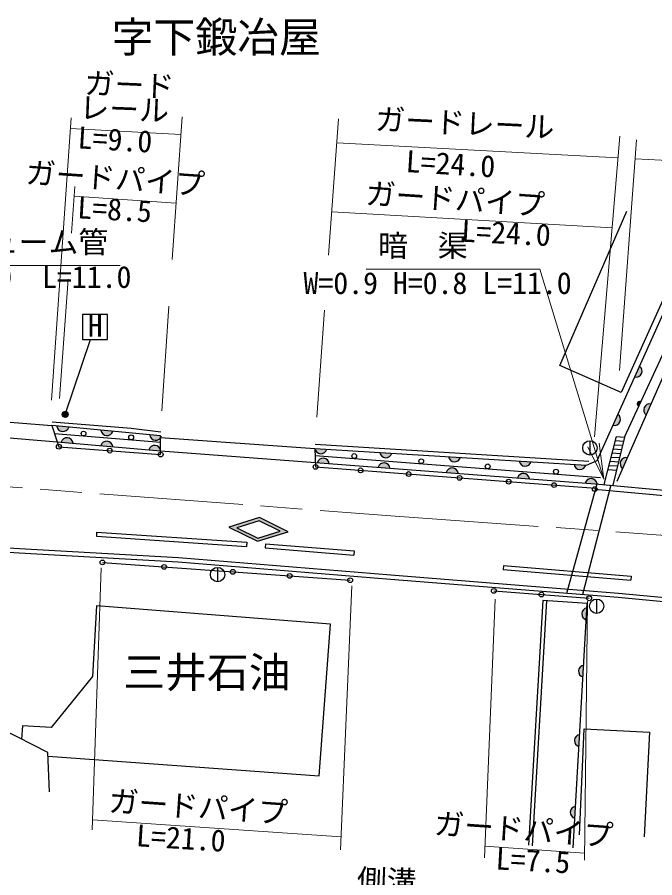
# Model space of a CAD drawing. Units: millimetres at full size, sheet at 1:1000; details may follow other scales. Extents: x 40000 to 680000, y 20000 to 380000.
# Drawn here: x 467628 to 520988, y 240128 to 312199 of the extents above; entities that cross this region are included whole.
import ezdxf
from ezdxf.enums import TextEntityAlignment as Align

# ---------------------------------------------------------------- set-up
doc = ezdxf.new("R2010")
doc.units = ezdxf.units.MM
doc.header["$LTSCALE"] = 1000
doc.linetypes.add('CHAIN', pattern=[18.5, 12, -1.5, 3.5, -1.5])
for name, color, linetype, lineweight in [('M-BGD', 7, 'Continuous', 25), ('M-BGD-EXST', 7, 'Continuous', 25), ('M-BMK', 2, 'CHAIN', 13), ('M-STR-HTXT', 7, 'Continuous', 13), ('M-STR-STRC', 7, 'Continuous', 25)]:
    doc.layers.add(name, color=color, linetype=linetype, lineweight=lineweight)
doc.layers.add('M-BMK-HTXT', color=7, linetype='Continuous')
doc.styles.add('ＭＳ ゴシック', font='')
doc.styles.get('ＭＳ ゴシック').set_extended_font_data('MS Gothic')

# ---------------------------------------------------------------- blocks, each defined once
blk = doc.blocks.new('open_arrow')
at = {"color": 0, "linetype": 'Continuous', "lineweight": -2}
blk.add_lwpolyline([(7.5, 1.25), (0, 0), (7.5, -1.25)], dxfattribs=at)

msp = doc.modelspace()

# ---------------------------------------------------------------- hatches: boundary and pattern name
at = {"layer": 'M-BGD'}
for points in [[(519313, 282069, 0.82183), (519719, 282973)], [(519827, 279990, 0.4608), (519530, 279906, 0.4608), (519659, 279625)], [(520673, 279802, 0.82183), (520275, 278895)], [(517494, 278026, 0.82183), (517900, 278929)], [(470947, 277960, 0.82183), (471934, 277866)], [(474637, 277610, 0.82183), (475623, 277516)], [(472297, 276534, 0.82183), (471310, 276621)], [(478716, 277223, 0.82183), (479703, 277129)], [(475618, 276241, 0.82183), (474631, 276328)], [(479633, 275887, 0.82183), (478646, 275974)], [(492545, 276081, 0.82183), (493534, 276021)], [(497982, 275748, 0.82183), (498971, 275688)], [(503731, 275397, 0.82183), (504720, 275336)], [(518702, 275310, 0.82183), (518304, 274403)], [(493741, 274823, 0.82183), (492753, 274898)], [(498827, 274437, 0.82183), (497839, 274512)], [(509644, 275035, 0.82183), (510633, 274974)], [(514227, 274755, 0.82183), (515216, 274694)], [(504521, 274005, 0.82183), (503533, 274080)], [(510501, 273552, 0.82183), (509513, 273627)], [(516158, 273120, 0.82183), (515170, 273199)], [(515313, 262720, 0.82183), (515256, 261731)], [(515037, 257933, 0.82183), (514979, 256944)], [(514700, 252114, 0.82183), (514643, 251125)], [(514353, 246107, 0.82183), (514295, 245118)]]:
    msp.add_hatch(color=256, dxfattribs=at).paths.add_polyline_path(points)
at = {"layer": 'M-BGD-EXST'}
msp.add_hatch(color=256, dxfattribs=at).paths.add_polyline_path([(471395, 278937, 0.41421), (471645, 278687, 0.41421), (471895, 278937, 1)])
at = {"layer": 'M-STR-STRC'}
h = msp.add_hatch(color=256, dxfattribs=at)
h.paths.add_polyline_path([(487749, 268306), (490318, 269112), (487902, 270301), (485333, 269495)])
h.paths.add_polyline_path([(486004, 269443), (487882, 270032), (489647, 269164), (487770, 268575)], flags=16)

# ---------------------------------------------------------------- linework, layer by layer
at = {"layer": 'M-BGD'}
for p, q in [((517834, 273332), (527642, 295685)), ((518464, 277024), (527113, 295838)), ((463258, 278588), (470538, 277999)), ((462386, 277336), (470964, 276651)), ((470751, 277325), (479633, 276624)), ((479633, 277012), (492545, 276081)), ((470964, 276651), (479633, 275887)), ((492573, 276444), (515460, 275029)), ((515561, 276729), (515561, 275529)), ((517513, 276050), (518217, 276006)), ((517600, 276396), (518301, 276352)), ((517687, 276741), (518384, 276697)), ((479633, 275887), (492585, 274910)), ((492564, 275505), (516441, 273656)), ((517339, 275360), (518050, 275316)), ((517426, 275705), (518133, 275661)), ((492585, 274910), (516010, 273134)), ((517165, 274669), (517882, 274625)), ((517252, 275015), (517966, 274970)), ((517079, 274324), (517799, 274279)), ((513627, 263962), (516158, 273120)), ((517309, 273013), (514948, 263856)), ((515968, 272686), (555305, 269041)), ((516010, 273134), (555346, 269489)), ((474276, 269076), (474252, 268727)), ((474276, 269076), (486834, 268224)), ((474252, 268727), (486811, 267875)), ((486834, 268224), (486811, 267875)), ((488410, 268107), (488382, 267758)), ((488410, 268107), (495838, 267500)), ((488382, 267758), (495810, 267152)), ((495838, 267500), (495810, 267152)), ((474759, 266537), (495492, 265046)), ((484394, 266120), (484394, 264920)), ((508334, 266294), (508305, 265945)), ((508305, 265945), (518975, 265044)), ((508334, 266294), (519004, 265393)), ((519004, 265393), (518975, 265044)), ((507515, 264156), (515494, 263536)), ((510751, 242805), (511949, 263333)), ((516121, 263472), (516121, 262272))]:
    msp.add_line(p, q, dxfattribs=at)
for points in [[(492545, 276081), (515281, 274690), (516171, 275086), (525600, 296043)], [(524987, 295859), (518186, 280760), (513036, 283025), (518662, 295954)], [(470547, 278305), (477172, 277791), (479659, 277468)], [(516761, 273064), (517771, 277074), (518464, 277024), (517488, 272997)], [(492545, 276081), (492597, 274537), (516028, 272746)], [(449482, 247506), (448844, 261957), (448630, 266477), (448821, 267416), (449438, 268285), (450328, 268737), (453819, 268552), (467811, 267702), (481136, 266938), (498886, 265496), (517958, 263966), (532299, 262616), (547036, 261124)], [(449832, 247522), (449194, 261973), (448981, 266450), (449149, 267274), (449673, 268012), (450403, 268382), (453799, 268203), (467790, 267353), (481112, 266588), (498858, 265148), (517928, 263617), (532265, 262267), (547000, 260776)], [(470327, 247327), (470191, 250616), (466372, 252565), (463077, 255588), (460916, 258254), (459378, 261250), (458327, 264441), (453322, 264753), (454022, 247263)], [(514151, 242623), (515336, 263104), (511616, 263356), (510426, 242849)], [(470204, 250302), (492897, 248666), (493838, 261359), (474268, 262910), (473938, 256987), (470457, 252709), (468058, 252850), (467984, 251743)], [(514687, 243737), (515071, 252598), (520550, 252334), (520093, 243569)]]:
    msp.add_lwpolyline(points, dxfattribs=at)
msp.add_lwpolyline([(470538, 277999), (470964, 276651), (471108, 276233), (479633, 275570), (479633, 277136)], close=True, dxfattribs=at)
for centre, radius in [((473181, 277330), 200), ((477162, 277016), 200), ((471108, 276233), 200), ((475371, 275902), 200), ((515561, 276129), 600), ((479633, 275570), 200), ((495835, 275448), 200), ((492597, 274537), 200), ((501443, 275014), 200), ((507002, 274583), 200), ((496363, 274249), 200), ((500387, 273942), 200), ((512720, 274141), 200), ((504652, 273616), 200), ((508765, 273301), 200), ((512558, 273012), 200), ((515968, 272686), 200), ((474759, 266537), 200), ((479922, 266165), 200), ((484394, 265520), 600), ((485673, 265752), 200), ((490432, 265409), 200), ((495492, 265046), 200), ((507515, 264156), 200), ((511504, 263846), 200), ((515494, 263536), 200), ((516121, 262872), 600)]:
    msp.add_circle(centre, radius, dxfattribs=at)
for centre, radius, start, end in [((519427, 282561), 505, 256.94938, 54.60757), ((519715, 279821), 203, 56.34875, 254.27214), ((520563, 279309), 505, 77.48006, 235.13825), ((517608, 278518), 505, 256.94938, 54.60757), ((471450, 278010), 505, 185.75399, 343.41218), ((475139, 277660), 505, 185.75399, 343.41218), ((471795, 276480), 505, 6.13121, 163.7894), ((479219, 277274), 505, 185.75399, 343.41218), ((475116, 276187), 505, 6.13121, 163.7894), ((479131, 275833), 505, 6.13121, 163.7894), ((493045, 276148), 505, 187.66988, 345.32807), ((498483, 275816), 505, 187.66988, 345.32807), ((504231, 275464), 505, 187.66988, 345.32807), ((518592, 274817), 505, 77.48006, 235.13825), ((493240, 274763), 505, 6.83387, 164.49206), ((498326, 274377), 505, 6.83387, 164.49206), ((510145, 275102), 505, 187.66988, 345.32807), ((514728, 274822), 505, 187.66988, 345.32807), ((504020, 273945), 505, 6.83387, 164.49206), ((509999, 273492), 505, 6.83387, 164.49206), ((515656, 273062), 505, 6.59536, 164.25355), ((515383, 262220), 505, 97.86049, 255.51868), ((515106, 257433), 505, 97.86049, 255.51868), ((514769, 251614), 505, 97.86049, 255.51868), ((514422, 245607), 505, 97.86049, 255.51868)]:
    msp.add_arc(centre, radius, start, end, dxfattribs=at)
at = {"layer": 'M-BGD-EXST'}
for p, q in [((475178, 287305), (473078, 287305)), ((473078, 287305), (473078, 285205)), ((475178, 285205), (475178, 287305)), ((471645, 278937), (473764, 285205)), ((473078, 285205), (475178, 285205))]:
    msp.add_line(p, q, dxfattribs=at)
msp.add_circle((471645, 278937), 250, dxfattribs=at)
at = {"layer": 'M-BMK'}
msp.add_lwpolyline([(251843, 290233), (258255, 289215), (268875, 287816), (274696, 287147), (282333, 286501), (301011, 285186), (321321, 283781), (346505, 281883), (399457, 278026), (421773, 276297), (456090, 273681), (499272, 270415), (540554, 267461), (561510, 265912)], dxfattribs=at)
at = {"layer": 'M-STR-HTXT'}
for p, q in [((472137, 303775), (470504, 280141)), ((480599, 291917), (481427, 303858)), ((493687, 292267), (494523, 303690)), ((472076, 302886), (481325, 302389)), ((518054, 302236), (515944, 277055)), ((494377, 301688), (517902, 300425)), ((518035, 282620), (519456, 301943)), ((519339, 300348), (564445, 297925)), ((472454, 298026), (472170, 294117)), ((472395, 297211), (480925, 296619)), ((493954, 295911), (517411, 294561)), ((471889, 290254), (471162, 280268)), ((479719, 279227), (480327, 287993)), ((492693, 278691), (493350, 287668)), ((474664, 266090), (473888, 244149)), ((494680, 242462), (495630, 264567)), ((506723, 241789), (507638, 263467)), ((515103, 241597), (515355, 263304)), ((473918, 244978), (494727, 243559)), ((506764, 242771), (515110, 242179))]:
    msp.add_line(p, q, dxfattribs=at)
for points in [[(454476, 278224), (461128, 291402), (476245, 291402)], [(516728, 273501), (511373, 291096), (496822, 291096)]]:
    msp.add_lwpolyline(points, dxfattribs=at)
at = {"layer": 'M-STR-STRC'}
for points in [[(487902, 270301), (485333, 269495), (487749, 268306), (490318, 269112)], [(487882, 270032), (486004, 269443), (487770, 268575), (489647, 269164)]]:
    msp.add_lwpolyline(points, close=True, dxfattribs=at)

# ---------------------------------------------------------------- block references
at = {"layer": 'M-STR-HTXT', "xscale": 400, "yscale": 400, "rotation": 106.9}
msp.add_blockref('open_arrow', (516728, 273501), dxfattribs=at)

# ---------------------------------------------------------------- texts
at = {"layer": 'M-BGD-EXST', "style": 'ＭＳ ゴシック'}
msp.add_text('H', height=1833, dxfattribs=at).set_placement((473531, 284897), align=Align.BOTTOM_LEFT)
at = {"layer": 'M-BMK-HTXT', "style": 'ＭＳ ゴシック'}
for s, p in [('字下鍛冶屋', (475534, 308482)), ('三井石油', (476502, 255292))]:
    msp.add_text(s, height=2566, dxfattribs=at).set_placement(p, align=Align.BOTTOM_LEFT)
at = {"layer": 'M-STR-HTXT', "style": 'ＭＳ ゴシック'}
for s, rotation, p in [('ガード', 357.58, (473212, 305240)), ('レール', 357.769, (472783, 303190)), ('ガードレール', 357.265, (497533, 302223)), ('L=9.0', 356.647, (472620, 300672)), ('L=24.0', 356.453, (500075, 298688)), ('ガードパイプ', 356.072, (468256, 297757)), ('ガードパイプ', 356.199, (496709, 296006)), ('L=8.5', 356.82, (472589, 294815)), ('L=24.0', 357.123, (504735, 292856)), ('ガードパイプ', 356.09, (475198, 245127)), ('ガードパイプ', 356.004, (502437, 243236)), ('L=21.0', 356.363, (477502, 242229)), ('L=7.5', 356.897, (507607, 240282)), ('側溝', 357.63, (495993, 238501))]:
    msp.add_text(s, height=1833, rotation=rotation, dxfattribs=at).set_placement(p, align=Align.BOTTOM_LEFT)
for s, p in [('ヒューム管', (462745, 291902)), ('暗\u3000渠', (497822, 291596)), ('Φ600\u3000L=11.0', (461463, 288980)), ('W=0.9 H=0.8 L=11.0', (491587, 288466))]:
    msp.add_text(s, height=1833, dxfattribs=at).set_placement(p, align=Align.BOTTOM_LEFT)

doc.saveas('drawing.dxf')
